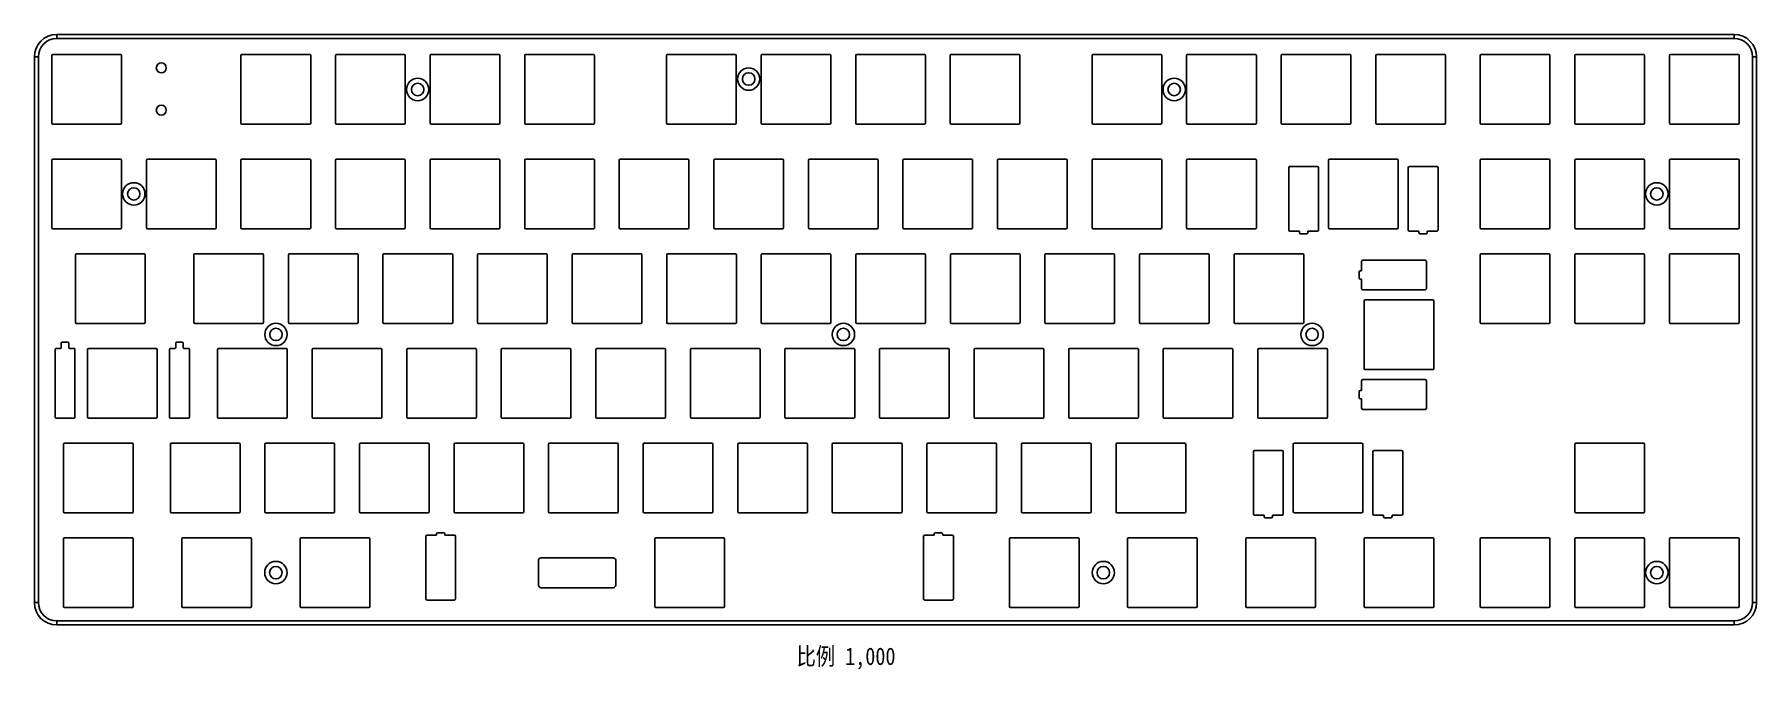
# Model space of a CAD drawing. Header units: millimetres. Extents: x 50 to 396, y 178 to 305.
import ezdxf

# ---------------------------------------------------------------- set-up
doc = ezdxf.new("R2010")
doc.units = ezdxf.units.MM
doc.header["$LTSCALE"] = 30.734
doc.layers.get('0').update_dxf_attribs({"linetype": 'CONTINUOUS'})
doc.styles.get("Standard").update_dxf_attribs({"font": 'txt', "width": 0.85})

msp = doc.modelspace()

# ---------------------------------------------------------------- linework, layer by layer
at = {"color": 7, "linetype": 'Continuous'}
for p, q in [((54.85, 305.09), (54.85, 304.29)), ((54.85, 305.09), (391.85, 305.09)), ((391.85, 304.29), (391.85, 305.09)), ((67.65, 301.09), (54.05, 301.09)), ((391.85, 304.29), (54.85, 304.29)), ((105.65, 301.09), (92.05, 301.09)), ((124.65, 301.09), (111.05, 301.09)), ((143.65, 301.09), (130.05, 301.09)), ((162.65, 301.09), (149.05, 301.09)), ((191.15, 301.09), (177.55, 301.09)), ((210.15, 301.09), (196.55, 301.09)), ((229.15, 301.09), (215.55, 301.09)), ((248.15, 301.09), (234.55, 301.09)), ((276.65, 301.09), (263.05, 301.09)), ((295.65, 301.09), (282.05, 301.09)), ((314.65, 301.09), (301.05, 301.09)), ((333.65, 301.09), (320.05, 301.09)), ((354.65, 301.09), (341.05, 301.09)), ((373.65, 301.09), (360.05, 301.09)), ((392.65, 301.09), (379.05, 301.09)), ((50.35, 191.09), (50.35, 300.59)), ((51.15, 300.59), (50.35, 300.59)), ((51.15, 300.59), (51.15, 191.09)), ((53.85, 300.89), (53.85, 287.29)), ((67.85, 287.29), (67.85, 300.89)), ((91.85, 300.89), (91.85, 287.29)), ((105.85, 287.29), (105.85, 300.89)), ((110.85, 300.89), (110.85, 287.29)), ((124.85, 287.29), (124.85, 300.89)), ((129.85, 300.89), (129.85, 287.29)), ((143.85, 287.29), (143.85, 300.89)), ((148.85, 300.89), (148.85, 287.29)), ((162.85, 287.29), (162.85, 300.89)), ((177.35, 300.89), (177.35, 287.29)), ((191.35, 287.29), (191.35, 300.89)), ((196.35, 300.89), (196.35, 287.29)), ((210.35, 287.29), (210.35, 300.89)), ((215.35, 300.89), (215.35, 287.29)), ((229.35, 287.29), (229.35, 300.89)), ((234.35, 300.89), (234.35, 287.29)), ((248.35, 287.29), (248.35, 300.89)), ((262.85, 300.89), (262.85, 287.29)), ((276.85, 287.29), (276.85, 300.89)), ((281.85, 300.89), (281.85, 287.29)), ((295.85, 287.29), (295.85, 300.89)), ((300.85, 300.89), (300.85, 287.29)), ((314.85, 287.29), (314.85, 300.89)), ((319.85, 300.89), (319.85, 287.29)), ((333.85, 287.29), (333.85, 300.89)), ((340.85, 300.89), (340.85, 287.29)), ((354.85, 287.29), (354.85, 300.89)), ((359.85, 300.89), (359.85, 287.29)), ((373.85, 287.29), (373.85, 300.89)), ((378.85, 300.89), (378.85, 287.29)), ((392.85, 287.29), (392.85, 300.89)), ((396.35, 300.59), (395.55, 300.59)), ((395.55, 191.09), (395.55, 300.59)), ((396.35, 300.59), (396.35, 191.09)), ((54.05, 287.09), (67.65, 287.09)), ((92.05, 287.09), (105.65, 287.09)), ((111.05, 287.09), (124.65, 287.09)), ((130.05, 287.09), (143.65, 287.09)), ((149.05, 287.09), (162.65, 287.09)), ((177.55, 287.09), (191.15, 287.09)), ((196.55, 287.09), (210.15, 287.09)), ((215.55, 287.09), (229.15, 287.09)), ((234.55, 287.09), (248.15, 287.09)), ((263.05, 287.09), (276.65, 287.09)), ((282.05, 287.09), (295.65, 287.09)), ((301.05, 287.09), (314.65, 287.09)), ((320.05, 287.09), (333.65, 287.09)), ((341.05, 287.09), (354.65, 287.09)), ((360.05, 287.09), (373.65, 287.09)), ((379.05, 287.09), (392.65, 287.09)), ((53.85, 279.89), (53.85, 266.29)), ((67.65, 280.09), (54.05, 280.09)), ((67.85, 266.29), (67.85, 279.89)), ((72.85, 279.89), (72.85, 266.29)), ((86.65, 280.09), (73.05, 280.09)), ((86.85, 266.29), (86.85, 279.89)), ((91.85, 279.89), (91.85, 266.29)), ((105.65, 280.09), (92.05, 280.09)), ((105.85, 266.29), (105.85, 279.89)), ((110.85, 279.89), (110.85, 266.29)), ((124.65, 280.09), (111.05, 280.09)), ((124.85, 266.29), (124.85, 279.89)), ((129.85, 279.89), (129.85, 266.29)), ((143.65, 280.09), (130.05, 280.09)), ((143.85, 266.29), (143.85, 279.89)), ((148.85, 279.89), (148.85, 266.29)), ((162.65, 280.09), (149.05, 280.09)), ((162.85, 266.29), (162.85, 279.89)), ((167.85, 279.89), (167.85, 266.29)), ((181.65, 280.09), (168.05, 280.09)), ((181.85, 266.29), (181.85, 279.89)), ((186.85, 279.89), (186.85, 266.29)), ((200.65, 280.09), (187.05, 280.09)), ((200.85, 266.29), (200.85, 279.89)), ((205.85, 279.89), (205.85, 266.29)), ((219.65, 280.09), (206.05, 280.09)), ((219.85, 266.29), (219.85, 279.89)), ((224.85, 279.89), (224.85, 266.29)), ((238.65, 280.09), (225.05, 280.09)), ((238.85, 266.29), (238.85, 279.89)), ((243.85, 279.89), (243.85, 266.29)), ((257.65, 280.09), (244.05, 280.09)), ((257.85, 266.29), (257.85, 279.89)), ((262.85, 279.89), (262.85, 266.29)), ((276.65, 280.09), (263.05, 280.09)), ((276.85, 266.29), (276.85, 279.89)), ((281.85, 279.89), (281.85, 266.29)), ((295.65, 280.09), (282.05, 280.09)), ((295.85, 266.29), (295.85, 279.89)), ((302.35, 278.34), (302.35, 265.84)), ((308.1, 278.59), (302.6, 278.59)), ((308.35, 265.84), (308.35, 278.34)), ((310.35, 279.89), (310.35, 266.29)), ((324.15, 280.09), (310.55, 280.09)), ((324.35, 266.29), (324.35, 279.89)), ((326.35, 278.34), (326.35, 265.84)), ((332.1, 278.59), (326.6, 278.59)), ((332.35, 265.84), (332.35, 278.34)), ((340.85, 279.89), (340.85, 266.29)), ((354.65, 280.09), (341.05, 280.09)), ((354.85, 266.29), (354.85, 279.89)), ((359.85, 279.89), (359.85, 266.29)), ((373.65, 280.09), (360.05, 280.09)), ((373.85, 266.29), (373.85, 279.89)), ((378.85, 279.89), (378.85, 266.29)), ((392.65, 280.09), (379.05, 280.09)), ((392.85, 266.29), (392.85, 279.89)), ((54.05, 266.09), (67.65, 266.09)), ((73.05, 266.09), (86.65, 266.09)), ((92.05, 266.09), (105.65, 266.09)), ((111.05, 266.09), (124.65, 266.09)), ((130.05, 266.09), (143.65, 266.09)), ((149.05, 266.09), (162.65, 266.09)), ((168.05, 266.09), (181.65, 266.09)), ((187.05, 266.09), (200.65, 266.09)), ((206.05, 266.09), (219.65, 266.09)), ((225.05, 266.09), (238.65, 266.09)), ((244.05, 266.09), (257.65, 266.09)), ((263.05, 266.09), (276.65, 266.09)), ((282.05, 266.09), (295.65, 266.09)), ((302.6, 265.59), (304.5, 265.59)), ((304.5, 265.59), (304.5, 265.34)), ((304.75, 265.09), (305.95, 265.09)), ((306.2, 265.59), (308.1, 265.59)), ((306.2, 265.34), (306.2, 265.59)), ((310.55, 266.09), (324.15, 266.09)), ((326.6, 265.59), (328.5, 265.59)), ((328.5, 265.59), (328.5, 265.34)), ((328.75, 265.09), (329.95, 265.09)), ((330.2, 265.59), (332.1, 265.59)), ((330.2, 265.34), (330.2, 265.59)), ((341.05, 266.09), (354.65, 266.09)), ((360.05, 266.09), (373.65, 266.09)), ((379.05, 266.09), (392.65, 266.09)), ((58.62, 260.89), (58.62, 247.29)), ((72.42, 261.09), (58.82, 261.09)), ((72.62, 247.29), (72.62, 260.89)), ((82.38, 260.89), (82.38, 247.29)), ((96.18, 261.09), (82.58, 261.09)), ((96.38, 247.29), (96.38, 260.89)), ((101.38, 260.89), (101.38, 247.29)), ((115.18, 261.09), (101.58, 261.09)), ((115.38, 247.29), (115.38, 260.89)), ((120.38, 260.89), (120.38, 247.29)), ((134.18, 261.09), (120.58, 261.09)), ((134.38, 247.29), (134.38, 260.89)), ((139.38, 260.89), (139.38, 247.29)), ((153.18, 261.09), (139.58, 261.09)), ((153.38, 247.29), (153.38, 260.89)), ((158.38, 260.89), (158.38, 247.29)), ((172.18, 261.09), (158.58, 261.09)), ((172.38, 247.29), (172.38, 260.89)), ((177.38, 260.89), (177.38, 247.29)), ((191.18, 261.09), (177.58, 261.09)), ((191.38, 247.29), (191.38, 260.89)), ((196.38, 260.89), (196.38, 247.29)), ((210.18, 261.09), (196.58, 261.09)), ((210.38, 247.29), (210.38, 260.89)), ((215.38, 260.89), (215.38, 247.29)), ((229.18, 261.09), (215.58, 261.09)), ((229.38, 247.29), (229.38, 260.89)), ((234.38, 260.89), (234.38, 247.29)), ((248.18, 261.09), (234.58, 261.09)), ((248.38, 247.29), (248.38, 260.89)), ((253.38, 260.89), (253.38, 247.29)), ((267.18, 261.09), (253.58, 261.09)), ((267.38, 247.29), (267.38, 260.89)), ((272.38, 260.89), (272.38, 247.29)), ((286.18, 261.09), (272.58, 261.09)), ((286.38, 247.29), (286.38, 260.89)), ((291.38, 260.89), (291.38, 247.29)), ((305.18, 261.09), (291.58, 261.09)), ((305.38, 247.29), (305.38, 260.89)), ((317.01, 257.67), (317.01, 259.57)), ((317.26, 259.82), (329.76, 259.82)), ((330.01, 259.57), (330.01, 254.07)), ((340.85, 260.89), (340.85, 247.29)), ((354.65, 261.09), (341.05, 261.09)), ((354.85, 247.29), (354.85, 260.89)), ((359.85, 260.89), (359.85, 247.29)), ((373.65, 261.09), (360.05, 261.09)), ((373.85, 247.29), (373.85, 260.89)), ((378.85, 260.89), (378.85, 247.29)), ((392.65, 261.09), (379.05, 261.09)), ((392.85, 247.29), (392.85, 260.89)), ((316.51, 256.22), (316.51, 257.42)), ((316.76, 257.67), (317.01, 257.67)), ((317.01, 255.97), (316.76, 255.97)), ((317.01, 254.07), (317.01, 255.97)), ((329.76, 253.82), (317.26, 253.82)), ((317.51, 238.02), (317.51, 251.62)), ((317.71, 251.82), (331.31, 251.82)), ((331.51, 251.62), (331.51, 238.02)), ((58.82, 247.09), (72.42, 247.09)), ((82.58, 247.09), (96.18, 247.09)), ((101.58, 247.09), (115.18, 247.09)), ((120.58, 247.09), (134.18, 247.09)), ((139.58, 247.09), (153.18, 247.09)), ((158.58, 247.09), (172.18, 247.09)), ((177.58, 247.09), (191.18, 247.09)), ((196.58, 247.09), (210.18, 247.09)), ((215.58, 247.09), (229.18, 247.09)), ((234.58, 247.09), (248.18, 247.09)), ((253.58, 247.09), (267.18, 247.09)), ((272.58, 247.09), (286.18, 247.09)), ((291.58, 247.09), (305.18, 247.09)), ((341.05, 247.09), (354.65, 247.09)), ((360.05, 247.09), (373.65, 247.09)), ((379.05, 247.09), (392.65, 247.09)), ((55.75, 243.14), (55.75, 242.29)), ((57.05, 243.34), (55.95, 243.34)), ((57.25, 242.29), (57.25, 243.14)), ((78.75, 243.14), (78.75, 242.29)), ((80.05, 243.34), (78.95, 243.34)), ((80.25, 242.29), (80.25, 243.14)), ((54.5, 241.89), (54.5, 228.29)), ((55.55, 242.09), (54.7, 242.09)), ((58.3, 242.09), (57.45, 242.09)), ((58.5, 228.29), (58.5, 241.89)), ((61, 228.36), (61, 241.82)), ((61.27, 242.09), (74.73, 242.09)), ((75, 241.82), (75, 228.36)), ((77.5, 241.89), (77.5, 228.29)), ((78.55, 242.09), (77.7, 242.09)), ((81.3, 242.09), (80.45, 242.09)), ((81.5, 228.29), (81.5, 241.89)), ((87.15, 241.89), (87.15, 228.29)), ((100.95, 242.09), (87.35, 242.09)), ((101.15, 228.29), (101.15, 241.89)), ((106.15, 241.89), (106.15, 228.29)), ((119.95, 242.09), (106.35, 242.09)), ((120.15, 228.29), (120.15, 241.89)), ((125.15, 241.89), (125.15, 228.29)), ((138.95, 242.09), (125.35, 242.09)), ((139.15, 228.29), (139.15, 241.89)), ((144.15, 241.89), (144.15, 228.29)), ((157.95, 242.09), (144.35, 242.09)), ((158.15, 228.29), (158.15, 241.89)), ((163.15, 241.89), (163.15, 228.29)), ((176.95, 242.09), (163.35, 242.09)), ((177.15, 228.29), (177.15, 241.89)), ((182.15, 241.89), (182.15, 228.29)), ((195.95, 242.09), (182.35, 242.09)), ((196.15, 228.29), (196.15, 241.89)), ((201.15, 241.89), (201.15, 228.29)), ((214.95, 242.09), (201.35, 242.09)), ((215.15, 228.29), (215.15, 241.89)), ((220.15, 241.89), (220.15, 228.29)), ((233.95, 242.09), (220.35, 242.09)), ((234.15, 228.29), (234.15, 241.89)), ((239.15, 241.89), (239.15, 228.29)), ((252.95, 242.09), (239.35, 242.09)), ((253.15, 228.29), (253.15, 241.89)), ((258.15, 241.89), (258.15, 228.29)), ((271.95, 242.09), (258.35, 242.09)), ((272.15, 228.29), (272.15, 241.89)), ((277.15, 241.89), (277.15, 228.29)), ((290.95, 242.09), (277.35, 242.09)), ((291.15, 228.29), (291.15, 241.89)), ((296.15, 228.29), (296.15, 241.89)), ((296.35, 242.09), (309.95, 242.09)), ((310.15, 241.89), (310.15, 228.29)), ((317.01, 233.67), (317.01, 235.57)), ((317.26, 235.82), (329.76, 235.82)), ((331.31, 237.82), (317.71, 237.82)), ((330.01, 235.57), (330.01, 230.07)), ((316.51, 232.22), (316.51, 233.42)), ((316.76, 233.67), (317.01, 233.67)), ((317.01, 231.97), (316.76, 231.97)), ((317.01, 230.07), (317.01, 231.97)), ((329.76, 229.82), (317.26, 229.82)), ((54.7, 228.09), (58.3, 228.09)), ((74.73, 228.09), (61.27, 228.09)), ((77.7, 228.09), (81.3, 228.09)), ((87.35, 228.09), (100.95, 228.09)), ((106.35, 228.09), (119.95, 228.09)), ((125.35, 228.09), (138.95, 228.09)), ((144.35, 228.09), (157.95, 228.09)), ((163.35, 228.09), (176.95, 228.09)), ((182.35, 228.09), (195.95, 228.09)), ((201.35, 228.09), (214.95, 228.09)), ((220.35, 228.09), (233.95, 228.09)), ((239.35, 228.09), (252.95, 228.09)), ((258.35, 228.09), (271.95, 228.09)), ((277.35, 228.09), (290.95, 228.09)), ((309.95, 228.09), (296.35, 228.09)), ((56.22, 209.29), (56.22, 222.89)), ((56.42, 223.09), (70.02, 223.09)), ((70.22, 222.89), (70.22, 209.29)), ((77.66, 209.29), (77.66, 222.89)), ((77.86, 223.09), (91.46, 223.09)), ((91.66, 222.89), (91.66, 209.29)), ((96.66, 222.89), (96.66, 209.29)), ((110.46, 223.09), (96.86, 223.09)), ((110.66, 209.29), (110.66, 222.89)), ((115.66, 222.89), (115.66, 209.29)), ((129.46, 223.09), (115.86, 223.09)), ((129.66, 209.29), (129.66, 222.89)), ((134.66, 222.89), (134.66, 209.29)), ((148.46, 223.09), (134.86, 223.09)), ((148.66, 209.29), (148.66, 222.89)), ((153.66, 222.89), (153.66, 209.29)), ((167.46, 223.09), (153.86, 223.09)), ((167.66, 209.29), (167.66, 222.89)), ((172.66, 222.89), (172.66, 209.29)), ((186.46, 223.09), (172.86, 223.09)), ((186.66, 209.29), (186.66, 222.89)), ((191.66, 222.89), (191.66, 209.29)), ((205.46, 223.09), (191.86, 223.09)), ((205.66, 209.29), (205.66, 222.89)), ((210.66, 222.89), (210.66, 209.29)), ((224.46, 223.09), (210.86, 223.09)), ((224.66, 209.29), (224.66, 222.89)), ((229.66, 222.89), (229.66, 209.29)), ((243.46, 223.09), (229.86, 223.09)), ((243.66, 209.29), (243.66, 222.89)), ((248.66, 222.89), (248.66, 209.29)), ((262.46, 223.09), (248.86, 223.09)), ((262.66, 209.29), (262.66, 222.89)), ((267.66, 222.89), (267.66, 209.29)), ((281.46, 223.09), (267.86, 223.09)), ((281.66, 209.29), (281.66, 222.89)), ((295.51, 221.59), (301.01, 221.59)), ((303.26, 209.34), (303.26, 222.84)), ((303.51, 223.09), (317.01, 223.09)), ((317.26, 222.84), (317.26, 209.34)), ((319.51, 221.59), (325.01, 221.59)), ((359.85, 222.89), (359.85, 209.29)), ((373.65, 223.09), (360.05, 223.09)), ((373.85, 209.29), (373.85, 222.89)), ((295.26, 208.84), (295.26, 221.34)), ((301.26, 221.34), (301.26, 208.84)), ((319.26, 208.84), (319.26, 221.34)), ((325.26, 221.34), (325.26, 208.84)), ((70.02, 209.09), (56.42, 209.09)), ((91.46, 209.09), (77.86, 209.09)), ((96.86, 209.09), (110.46, 209.09)), ((115.86, 209.09), (129.46, 209.09)), ((134.86, 209.09), (148.46, 209.09)), ((153.86, 209.09), (167.46, 209.09)), ((172.86, 209.09), (186.46, 209.09)), ((191.86, 209.09), (205.46, 209.09)), ((210.86, 209.09), (224.46, 209.09)), ((229.86, 209.09), (243.46, 209.09)), ((248.86, 209.09), (262.46, 209.09)), ((267.86, 209.09), (281.46, 209.09)), ((297.41, 208.59), (295.51, 208.59)), ((297.41, 208.34), (297.41, 208.59)), ((298.86, 208.09), (297.66, 208.09)), ((301.01, 208.59), (299.11, 208.59)), ((299.11, 208.59), (299.11, 208.34)), ((317.01, 209.09), (303.51, 209.09)), ((321.41, 208.59), (319.51, 208.59)), ((321.41, 208.34), (321.41, 208.59)), ((322.86, 208.09), (321.66, 208.09)), ((325.01, 208.59), (323.11, 208.59)), ((323.11, 208.59), (323.11, 208.34)), ((360.05, 209.09), (373.65, 209.09)), ((128.98, 204.34), (128.98, 191.84)), ((131.13, 204.59), (129.23, 204.59)), ((131.13, 204.84), (131.13, 204.59)), ((132.58, 205.09), (131.38, 205.09)), ((132.83, 204.59), (132.83, 204.84)), ((134.73, 204.59), (132.83, 204.59)), ((134.98, 191.84), (134.98, 204.34)), ((228.98, 204.34), (228.98, 191.84)), ((231.13, 204.59), (229.23, 204.59)), ((231.13, 204.84), (231.13, 204.59)), ((232.58, 205.09), (231.38, 205.09)), ((232.83, 204.59), (232.83, 204.84)), ((234.73, 204.59), (232.83, 204.59)), ((234.98, 191.84), (234.98, 204.34)), ((56.22, 203.89), (56.22, 190.29)), ((70.02, 204.09), (56.42, 204.09)), ((70.22, 190.29), (70.22, 203.89)), ((79.98, 203.89), (79.98, 190.29)), ((93.78, 204.09), (80.18, 204.09)), ((93.98, 190.29), (93.98, 203.89)), ((103.74, 203.89), (103.74, 190.29)), ((117.54, 204.09), (103.94, 204.09)), ((117.74, 190.29), (117.74, 203.89)), ((175, 203.89), (175, 190.29)), ((188.8, 204.09), (175.2, 204.09)), ((189, 190.29), (189, 203.89)), ((246.23, 203.89), (246.23, 190.29)), ((260.03, 204.09), (246.43, 204.09)), ((260.23, 190.29), (260.23, 203.89)), ((269.99, 203.89), (269.99, 190.29)), ((283.79, 204.09), (270.19, 204.09)), ((283.99, 190.29), (283.99, 203.89)), ((293.75, 203.89), (293.75, 190.29)), ((307.55, 204.09), (293.95, 204.09)), ((307.75, 190.29), (307.75, 203.89)), ((317.51, 203.89), (317.51, 190.29)), ((331.31, 204.09), (317.71, 204.09)), ((331.51, 190.29), (331.51, 203.89)), ((340.85, 203.89), (340.85, 190.29)), ((354.65, 204.09), (341.05, 204.09)), ((354.85, 190.29), (354.85, 203.89)), ((359.85, 203.89), (359.85, 190.29)), ((373.65, 204.09), (360.05, 204.09)), ((373.85, 190.29), (373.85, 203.89)), ((378.85, 203.89), (378.85, 190.29)), ((392.65, 204.09), (379.05, 204.09)), ((392.85, 190.29), (392.85, 203.89)), ((151.63, 194.56), (151.63, 199.56)), ((152.13, 200.06), (166.63, 200.06)), ((167.13, 199.56), (167.13, 194.56)), ((166.63, 194.06), (152.13, 194.06)), ((50.35, 191.09), (51.15, 191.09)), ((129.23, 191.59), (134.73, 191.59)), ((229.23, 191.59), (234.73, 191.59)), ((395.55, 191.09), (396.35, 191.09)), ((54.85, 187.39), (54.85, 186.59)), ((54.85, 187.39), (391.85, 187.39)), ((56.42, 190.09), (70.02, 190.09)), ((80.18, 190.09), (93.78, 190.09)), ((103.94, 190.09), (117.54, 190.09)), ((175.2, 190.09), (188.8, 190.09)), ((246.43, 190.09), (260.03, 190.09)), ((270.19, 190.09), (283.79, 190.09)), ((293.95, 190.09), (307.55, 190.09)), ((317.71, 190.09), (331.31, 190.09)), ((341.05, 190.09), (354.65, 190.09)), ((360.05, 190.09), (373.65, 190.09)), ((379.05, 190.09), (392.65, 190.09)), ((391.85, 186.59), (391.85, 187.39)), ((391.85, 186.59), (54.85, 186.59))]:
    msp.add_line(p, q, dxfattribs=at)
for centre, radius in [((75.84, 298.4), 1), ((193.85, 296.15), 2.25), ((127.35, 294.05), 2.25), ((127.35, 294.05), 1.25), ((193.85, 296.15), 1.25), ((279.35, 294.05), 2.25), ((279.35, 294.05), 1.25), ((75.84, 289.9), 1), ((70.31, 273.09), 2.25), ((70.31, 273.09), 1.25), ((376.31, 273.09), 2.25), ((376.31, 273.09), 1.25), ((98.88, 244.89), 2.25), ((98.88, 244.89), 1.25), ((212.88, 244.89), 2.25), ((212.88, 244.89), 1.25), ((307.05, 244.89), 2.25), ((307.05, 244.89), 1.25), ((98.86, 197.09), 2.25), ((98.86, 197.09), 1.25), ((265.11, 197.09), 2.25), ((265.11, 197.09), 1.25), ((376.31, 197.09), 2.25), ((376.31, 197.09), 1.25)]:
    msp.add_circle(centre, radius, dxfattribs=at)
for centre, radius, start, end in [((54.85, 300.59), 4.5, 90, 180), ((391.85, 300.59), 4.5, 0, 90), ((54.85, 300.59), 3.7, 90, 180), ((54.05, 300.89), 0.2, 90, 180), ((67.65, 300.89), 0.2, 0, 90), ((92.05, 300.89), 0.2, 90, 180), ((105.65, 300.89), 0.2, 0, 90), ((111.05, 300.89), 0.2, 90, 180), ((124.65, 300.89), 0.2, 0, 90), ((130.05, 300.89), 0.2, 90, 180), ((143.65, 300.89), 0.2, 0, 90), ((149.05, 300.89), 0.2, 90, 180), ((162.65, 300.89), 0.2, 0, 90), ((177.55, 300.89), 0.2, 90, 180), ((191.15, 300.89), 0.2, 0, 90), ((196.55, 300.89), 0.2, 90, 180), ((210.15, 300.89), 0.2, 0, 90), ((215.55, 300.89), 0.2, 90, 180), ((229.15, 300.89), 0.2, 0, 90), ((234.55, 300.89), 0.2, 90, 180), ((248.15, 300.89), 0.2, 0, 90), ((263.05, 300.89), 0.2, 90, 180), ((276.65, 300.89), 0.2, 0, 90), ((282.05, 300.89), 0.2, 90, 180), ((295.65, 300.89), 0.2, 0, 90), ((301.05, 300.89), 0.2, 90, 180), ((314.65, 300.89), 0.2, 0, 90), ((320.05, 300.89), 0.2, 90, 180), ((333.65, 300.89), 0.2, 0, 90), ((341.05, 300.89), 0.2, 90, 180), ((354.65, 300.89), 0.2, 0, 90), ((360.05, 300.89), 0.2, 90, 180), ((373.65, 300.89), 0.2, 0, 90), ((379.05, 300.89), 0.2, 90, 180), ((391.85, 300.59), 3.7, 0, 90), ((392.65, 300.89), 0.2, 0, 90), ((54.05, 287.29), 0.2, 180, 270), ((67.65, 287.29), 0.2, 270, 360), ((92.05, 287.29), 0.2, 180, 270), ((105.65, 287.29), 0.2, 270, 360), ((111.05, 287.29), 0.2, 180, 270), ((124.65, 287.29), 0.2, 270, 360), ((130.05, 287.29), 0.2, 180, 270), ((143.65, 287.29), 0.2, 270, 360), ((149.05, 287.29), 0.2, 180, 270), ((162.65, 287.29), 0.2, 270, 360), ((177.55, 287.29), 0.2, 180, 270), ((191.15, 287.29), 0.2, 270, 360), ((196.55, 287.29), 0.2, 180, 270), ((210.15, 287.29), 0.2, 270, 360), ((215.55, 287.29), 0.2, 180, 270), ((229.15, 287.29), 0.2, 270, 360), ((234.55, 287.29), 0.2, 180, 270), ((248.15, 287.29), 0.2, 270, 360), ((263.05, 287.29), 0.2, 180, 270), ((276.65, 287.29), 0.2, 270, 360), ((282.05, 287.29), 0.2, 180, 270), ((295.65, 287.29), 0.2, 270, 360), ((301.05, 287.29), 0.2, 180, 270), ((314.65, 287.29), 0.2, 270, 360), ((320.05, 287.29), 0.2, 180, 270), ((333.65, 287.29), 0.2, 270, 360), ((341.05, 287.29), 0.2, 180, 270), ((354.65, 287.29), 0.2, 270, 360), ((360.05, 287.29), 0.2, 180, 270), ((373.65, 287.29), 0.2, 270, 360), ((379.05, 287.29), 0.2, 180, 270), ((392.65, 287.29), 0.2, 270, 360), ((54.05, 279.89), 0.2, 90, 180), ((67.65, 279.89), 0.2, 0, 90), ((73.05, 279.89), 0.2, 90, 180), ((86.65, 279.89), 0.2, 0, 90), ((92.05, 279.89), 0.2, 90, 180), ((105.65, 279.89), 0.2, 0, 90), ((111.05, 279.89), 0.2, 90, 180), ((124.65, 279.89), 0.2, 0, 90), ((130.05, 279.89), 0.2, 90, 180), ((143.65, 279.89), 0.2, 0, 90), ((149.05, 279.89), 0.2, 90, 180), ((162.65, 279.89), 0.2, 0, 90), ((168.05, 279.89), 0.2, 90, 180), ((181.65, 279.89), 0.2, 0, 90), ((187.05, 279.89), 0.2, 90, 180), ((200.65, 279.89), 0.2, 0, 90), ((206.05, 279.89), 0.2, 90, 180), ((219.65, 279.89), 0.2, 0, 90), ((225.05, 279.89), 0.2, 90, 180), ((238.65, 279.89), 0.2, 0, 90), ((244.05, 279.89), 0.2, 90, 180), ((257.65, 279.89), 0.2, 0, 90), ((263.05, 279.89), 0.2, 90, 180), ((276.65, 279.89), 0.2, 0, 90), ((282.05, 279.89), 0.2, 90, 180), ((295.65, 279.89), 0.2, 0, 90), ((302.6, 278.34), 0.25, 90, 180), ((308.1, 278.34), 0.25, 0, 90), ((310.55, 279.89), 0.2, 90, 180), ((324.15, 279.89), 0.2, 0, 90), ((326.6, 278.34), 0.25, 90, 180), ((332.1, 278.34), 0.25, 0, 90), ((341.05, 279.89), 0.2, 90, 180), ((354.65, 279.89), 0.2, 0, 90), ((360.05, 279.89), 0.2, 90, 180), ((373.65, 279.89), 0.2, 0, 90), ((379.05, 279.89), 0.2, 90, 180), ((392.65, 279.89), 0.2, 0, 90), ((54.05, 266.29), 0.2, 180, 270), ((67.65, 266.29), 0.2, 270, 360), ((73.05, 266.29), 0.2, 180, 270), ((86.65, 266.29), 0.2, 270, 360), ((92.05, 266.29), 0.2, 180, 270), ((105.65, 266.29), 0.2, 270, 360), ((111.05, 266.29), 0.2, 180, 270), ((124.65, 266.29), 0.2, 270, 360), ((130.05, 266.29), 0.2, 180, 270), ((143.65, 266.29), 0.2, 270, 360), ((149.05, 266.29), 0.2, 180, 270), ((162.65, 266.29), 0.2, 270, 360), ((168.05, 266.29), 0.2, 180, 270), ((181.65, 266.29), 0.2, 270, 360), ((187.05, 266.29), 0.2, 180, 270), ((200.65, 266.29), 0.2, 270, 360), ((206.05, 266.29), 0.2, 180, 270), ((219.65, 266.29), 0.2, 270, 360), ((225.05, 266.29), 0.2, 180, 270), ((238.65, 266.29), 0.2, 270, 360), ((244.05, 266.29), 0.2, 180, 270), ((257.65, 266.29), 0.2, 270, 360), ((263.05, 266.29), 0.2, 180, 270), ((276.65, 266.29), 0.2, 270, 360), ((282.05, 266.29), 0.2, 180, 270), ((295.65, 266.29), 0.2, 270, 360), ((302.6, 265.84), 0.25, 180, 270), ((304.75, 265.34), 0.25, 180, 270), ((305.95, 265.34), 0.25, 270, 360), ((308.1, 265.84), 0.25, 270, 360), ((310.55, 266.29), 0.2, 180, 270), ((324.15, 266.29), 0.2, 270, 360), ((326.6, 265.84), 0.25, 180, 270), ((328.75, 265.34), 0.25, 180, 270), ((329.95, 265.34), 0.25, 270, 360), ((332.1, 265.84), 0.25, 270, 360), ((341.05, 266.29), 0.2, 180, 270), ((354.65, 266.29), 0.2, 270, 360), ((360.05, 266.29), 0.2, 180, 270), ((373.65, 266.29), 0.2, 270, 360), ((379.05, 266.29), 0.2, 180, 270), ((392.65, 266.29), 0.2, 270, 360), ((58.82, 260.89), 0.2, 90, 180), ((72.42, 260.89), 0.2, 0, 90), ((82.58, 260.89), 0.2, 90, 180), ((96.18, 260.89), 0.2, 0, 90), ((101.58, 260.89), 0.2, 90, 180), ((115.18, 260.89), 0.2, 0, 90), ((120.58, 260.89), 0.2, 90, 180), ((134.18, 260.89), 0.2, 0, 90), ((139.58, 260.89), 0.2, 90, 180), ((153.18, 260.89), 0.2, 0, 90), ((158.58, 260.89), 0.2, 90, 180), ((172.18, 260.89), 0.2, 0, 90), ((177.58, 260.89), 0.2, 90, 180), ((191.18, 260.89), 0.2, 0, 90), ((196.58, 260.89), 0.2, 90, 180), ((210.18, 260.89), 0.2, 0, 90), ((215.58, 260.89), 0.2, 90, 180), ((229.18, 260.89), 0.2, 0, 90), ((234.58, 260.89), 0.2, 90, 180), ((248.18, 260.89), 0.2, 0, 90), ((253.58, 260.89), 0.2, 90, 180), ((267.18, 260.89), 0.2, 0, 90), ((272.58, 260.89), 0.2, 90, 180), ((286.18, 260.89), 0.2, 0, 90), ((291.58, 260.89), 0.2, 90, 180), ((305.18, 260.89), 0.2, 0, 90), ((317.26, 259.57), 0.25, 90, 180), ((329.76, 259.57), 0.25, 0, 90), ((341.05, 260.89), 0.2, 90, 180), ((354.65, 260.89), 0.2, 0, 90), ((360.05, 260.89), 0.2, 90, 180), ((373.65, 260.89), 0.2, 0, 90), ((379.05, 260.89), 0.2, 90, 180), ((392.65, 260.89), 0.2, 0, 90), ((316.76, 257.42), 0.25, 90, 180), ((316.76, 256.22), 0.25, 180, 270), ((317.26, 254.07), 0.25, 180, 270), ((329.76, 254.07), 0.25, 270, 360), ((317.71, 251.62), 0.2, 90, 180), ((331.31, 251.62), 0.2, 360, 90), ((58.82, 247.29), 0.2, 180, 270), ((72.42, 247.29), 0.2, 270, 360), ((82.58, 247.29), 0.2, 180, 270), ((96.18, 247.29), 0.2, 270, 360), ((101.58, 247.29), 0.2, 180, 270), ((115.18, 247.29), 0.2, 270, 360), ((120.58, 247.29), 0.2, 180, 270), ((134.18, 247.29), 0.2, 270, 360), ((139.58, 247.29), 0.2, 180, 270), ((153.18, 247.29), 0.2, 270, 360), ((158.58, 247.29), 0.2, 180, 270), ((172.18, 247.29), 0.2, 270, 360), ((177.58, 247.29), 0.2, 180, 270), ((191.18, 247.29), 0.2, 270, 360), ((196.58, 247.29), 0.2, 180, 270), ((210.18, 247.29), 0.2, 270, 360), ((215.58, 247.29), 0.2, 180, 270), ((229.18, 247.29), 0.2, 270, 360), ((234.58, 247.29), 0.2, 180, 270), ((248.18, 247.29), 0.2, 270, 360), ((253.58, 247.29), 0.2, 180, 270), ((267.18, 247.29), 0.2, 270, 360), ((272.58, 247.29), 0.2, 180, 270), ((286.18, 247.29), 0.2, 270, 360), ((291.58, 247.29), 0.2, 180, 270), ((305.18, 247.29), 0.2, 270, 360), ((341.05, 247.29), 0.2, 180, 270), ((354.65, 247.29), 0.2, 270, 360), ((360.05, 247.29), 0.2, 180, 270), ((373.65, 247.29), 0.2, 270, 360), ((379.05, 247.29), 0.2, 180, 270), ((392.65, 247.29), 0.2, 270, 360), ((55.55, 242.29), 0.2, 270, 360), ((55.95, 243.14), 0.2, 90, 180), ((57.05, 243.14), 0.2, 0, 90), ((57.45, 242.29), 0.2, 180, 270), ((78.55, 242.29), 0.2, 270, 360), ((78.95, 243.14), 0.2, 90, 180), ((80.05, 243.14), 0.2, 0, 90), ((80.45, 242.29), 0.2, 180, 270), ((54.7, 241.89), 0.2, 90, 180), ((58.3, 241.89), 0.2, 0, 90), ((61.27, 241.82), 0.27, 90, 180), ((74.73, 241.82), 0.27, 0, 90), ((77.7, 241.89), 0.2, 90, 180), ((81.3, 241.89), 0.2, 0, 90), ((87.35, 241.89), 0.2, 90, 180), ((100.95, 241.89), 0.2, 0, 90), ((106.35, 241.89), 0.2, 90, 180), ((119.95, 241.89), 0.2, 0, 90), ((125.35, 241.89), 0.2, 90, 180), ((138.95, 241.89), 0.2, 0, 90), ((144.35, 241.89), 0.2, 90, 180), ((157.95, 241.89), 0.2, 0, 90), ((163.35, 241.89), 0.2, 90, 180), ((176.95, 241.89), 0.2, 0, 90), ((182.35, 241.89), 0.2, 90, 180), ((195.95, 241.89), 0.2, 0, 90), ((201.35, 241.89), 0.2, 90, 180), ((214.95, 241.89), 0.2, 0, 90), ((220.35, 241.89), 0.2, 90, 180), ((233.95, 241.89), 0.2, 0, 90), ((239.35, 241.89), 0.2, 90, 180), ((252.95, 241.89), 0.2, 0, 90), ((258.35, 241.89), 0.2, 90, 180), ((271.95, 241.89), 0.2, 0, 90), ((277.35, 241.89), 0.2, 90, 180), ((290.95, 241.89), 0.2, 0, 90), ((296.35, 241.89), 0.2, 90, 180), ((309.95, 241.89), 0.2, 0, 90), ((317.26, 235.57), 0.25, 90, 180), ((317.71, 238.02), 0.2, 180, 270), ((329.76, 235.57), 0.25, 0, 90), ((331.31, 238.02), 0.2, 270, 0), ((316.76, 233.42), 0.25, 90, 180), ((316.76, 232.22), 0.25, 180, 270), ((317.26, 230.07), 0.25, 180, 270), ((329.76, 230.07), 0.25, 270, 360), ((54.7, 228.29), 0.2, 180, 270), ((58.3, 228.29), 0.2, 270, 360), ((61.27, 228.36), 0.27, 180, 270), ((74.73, 228.36), 0.27, 270, 360), ((77.7, 228.29), 0.2, 180, 270), ((81.3, 228.29), 0.2, 270, 360), ((87.35, 228.29), 0.2, 180, 270), ((100.95, 228.29), 0.2, 270, 360), ((106.35, 228.29), 0.2, 180, 270), ((119.95, 228.29), 0.2, 270, 360), ((125.35, 228.29), 0.2, 180, 270), ((138.95, 228.29), 0.2, 270, 360), ((144.35, 228.29), 0.2, 180, 270), ((157.95, 228.29), 0.2, 270, 360), ((163.35, 228.29), 0.2, 180, 270), ((176.95, 228.29), 0.2, 270, 360), ((182.35, 228.29), 0.2, 180, 270), ((195.95, 228.29), 0.2, 270, 360), ((201.35, 228.29), 0.2, 180, 270), ((214.95, 228.29), 0.2, 270, 360), ((220.35, 228.29), 0.2, 180, 270), ((233.95, 228.29), 0.2, 270, 360), ((239.35, 228.29), 0.2, 180, 270), ((252.95, 228.29), 0.2, 270, 360), ((258.35, 228.29), 0.2, 180, 270), ((271.95, 228.29), 0.2, 270, 360), ((277.35, 228.29), 0.2, 180, 270), ((290.95, 228.29), 0.2, 270, 360), ((296.35, 228.29), 0.2, 180, 270), ((309.95, 228.29), 0.2, 270, 0), ((56.42, 222.89), 0.2, 90, 180), ((70.02, 222.89), 0.2, 360, 90), ((77.86, 222.89), 0.2, 90, 180), ((91.46, 222.89), 0.2, 0, 90), ((96.86, 222.89), 0.2, 90, 180), ((110.46, 222.89), 0.2, 0, 90), ((115.86, 222.89), 0.2, 90, 180), ((129.46, 222.89), 0.2, 0, 90), ((134.86, 222.89), 0.2, 90, 180), ((148.46, 222.89), 0.2, 0, 90), ((153.86, 222.89), 0.2, 90, 180), ((167.46, 222.89), 0.2, 0, 90), ((172.86, 222.89), 0.2, 90, 180), ((186.46, 222.89), 0.2, 0, 90), ((191.86, 222.89), 0.2, 90, 180), ((205.46, 222.89), 0.2, 0, 90), ((210.86, 222.89), 0.2, 90, 180), ((224.46, 222.89), 0.2, 0, 90), ((229.86, 222.89), 0.2, 90, 180), ((243.46, 222.89), 0.2, 0, 90), ((248.86, 222.89), 0.2, 90, 180), ((262.46, 222.89), 0.2, 0, 90), ((267.86, 222.89), 0.2, 90, 180), ((281.46, 222.89), 0.2, 0, 90), ((295.51, 221.34), 0.25, 90, 180), ((301.01, 221.34), 0.25, 0, 90), ((303.51, 222.84), 0.25, 90, 180), ((317.01, 222.84), 0.25, 0, 90), ((319.51, 221.34), 0.25, 90, 180), ((325.01, 221.34), 0.25, 0, 90), ((360.05, 222.89), 0.2, 90, 180), ((373.65, 222.89), 0.2, 0, 90), ((56.42, 209.29), 0.2, 180, 270), ((70.02, 209.29), 0.2, 270, 0), ((77.86, 209.29), 0.2, 180, 270), ((91.46, 209.29), 0.2, 270, 360), ((96.86, 209.29), 0.2, 180, 270), ((110.46, 209.29), 0.2, 270, 360), ((115.86, 209.29), 0.2, 180, 270), ((129.46, 209.29), 0.2, 270, 360), ((134.86, 209.29), 0.2, 180, 270), ((148.46, 209.29), 0.2, 270, 360), ((153.86, 209.29), 0.2, 180, 270), ((167.46, 209.29), 0.2, 270, 360), ((172.86, 209.29), 0.2, 180, 270), ((186.46, 209.29), 0.2, 270, 360), ((191.86, 209.29), 0.2, 180, 270), ((205.46, 209.29), 0.2, 270, 360), ((210.86, 209.29), 0.2, 180, 270), ((224.46, 209.29), 0.2, 270, 360), ((229.86, 209.29), 0.2, 180, 270), ((243.46, 209.29), 0.2, 270, 360), ((248.86, 209.29), 0.2, 180, 270), ((262.46, 209.29), 0.2, 270, 360), ((267.86, 209.29), 0.2, 180, 270), ((281.46, 209.29), 0.2, 270, 360), ((295.51, 208.84), 0.25, 180, 270), ((297.66, 208.34), 0.25, 180, 270), ((298.86, 208.34), 0.25, 270, 360), ((301.01, 208.84), 0.25, 270, 360), ((303.51, 209.34), 0.25, 180, 270), ((317.01, 209.34), 0.25, 270, 360), ((319.51, 208.84), 0.25, 180, 270), ((321.66, 208.34), 0.25, 180, 270), ((322.86, 208.34), 0.25, 270, 360), ((325.01, 208.84), 0.25, 270, 360), ((360.05, 209.29), 0.2, 180, 270), ((373.65, 209.29), 0.2, 270, 360), ((129.23, 204.34), 0.25, 90, 180), ((131.38, 204.84), 0.25, 90, 180), ((132.58, 204.84), 0.25, 0, 90), ((134.73, 204.34), 0.25, 0, 90), ((229.23, 204.34), 0.25, 90, 180), ((231.38, 204.84), 0.25, 90, 180), ((232.58, 204.84), 0.25, 0, 90), ((234.73, 204.34), 0.25, 0, 90), ((56.42, 203.89), 0.2, 90, 180), ((70.02, 203.89), 0.2, 0, 90), ((80.18, 203.89), 0.2, 90, 180), ((93.78, 203.89), 0.2, 0, 90), ((103.94, 203.89), 0.2, 90, 180), ((117.54, 203.89), 0.2, 0, 90), ((175.2, 203.89), 0.2, 90, 180), ((188.8, 203.89), 0.2, 0, 90), ((246.43, 203.89), 0.2, 90, 180), ((260.03, 203.89), 0.2, 0, 90), ((270.19, 203.89), 0.2, 90, 180), ((283.79, 203.89), 0.2, 0, 90), ((293.95, 203.89), 0.2, 90, 180), ((307.55, 203.89), 0.2, 0, 90), ((317.71, 203.89), 0.2, 90, 180), ((331.31, 203.89), 0.2, 0, 90), ((341.05, 203.89), 0.2, 90, 180), ((354.65, 203.89), 0.2, 0, 90), ((360.05, 203.89), 0.2, 90, 180), ((373.65, 203.89), 0.2, 0, 90), ((379.05, 203.89), 0.2, 90, 180), ((392.65, 203.89), 0.2, 0, 90), ((152.13, 199.56), 0.5, 90, 180), ((166.63, 199.56), 0.5, 0, 90), ((152.13, 194.56), 0.5, 180, 270), ((166.63, 194.56), 0.5, 270, 360), ((54.85, 191.09), 4.5, 180, 270), ((54.85, 191.09), 3.7, 180, 270), ((129.23, 191.84), 0.25, 180, 270), ((134.73, 191.84), 0.25, 270, 360), ((229.23, 191.84), 0.25, 180, 270), ((234.73, 191.84), 0.25, 270, 360), ((391.85, 191.09), 4.5, 270, 360), ((391.85, 191.09), 3.7, 270, 360), ((56.42, 190.29), 0.2, 180, 270), ((70.02, 190.29), 0.2, 270, 360), ((80.18, 190.29), 0.2, 180, 270), ((93.78, 190.29), 0.2, 270, 360), ((103.94, 190.29), 0.2, 180, 270), ((117.54, 190.29), 0.2, 270, 360), ((175.2, 190.29), 0.2, 180, 270), ((188.8, 190.29), 0.2, 270, 360), ((246.43, 190.29), 0.2, 180, 270), ((260.03, 190.29), 0.2, 270, 360), ((270.19, 190.29), 0.2, 180, 270), ((283.79, 190.29), 0.2, 270, 360), ((293.95, 190.29), 0.2, 180, 270), ((307.55, 190.29), 0.2, 270, 360), ((317.71, 190.29), 0.2, 180, 270), ((331.31, 190.29), 0.2, 270, 360), ((341.05, 190.29), 0.2, 180, 270), ((354.65, 190.29), 0.2, 270, 360), ((360.05, 190.29), 0.2, 180, 270), ((373.65, 190.29), 0.2, 270, 360), ((379.05, 190.29), 0.2, 180, 270), ((392.65, 190.29), 0.2, 270, 360)]:
    msp.add_arc(centre, radius, start, end, dxfattribs=at)

# ---------------------------------------------------------------- texts
at = {"color": 2, "linetype": 'Continuous', "insert": (223.35, 182.05), "char_height": 3.5, "width": 35.7, "attachment_point": 3, "line_spacing_factor": 0.9}
msp.add_mtext('比例 1,000', dxfattribs=at)

doc.saveas('drawing.dxf')
